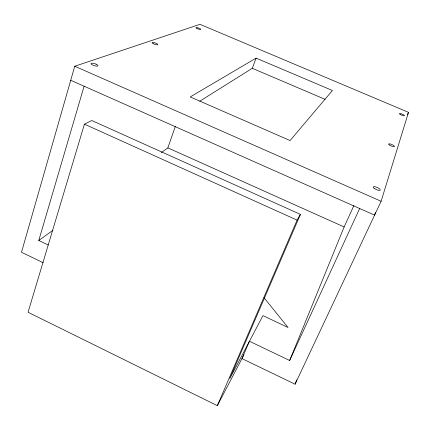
<?xml version="1.0" encoding="UTF-8"?>
<svg xmlns="http://www.w3.org/2000/svg" width="430" height="430" viewBox="0 0 430 430"><rect width="100%" height="100%" fill="white"/><g stroke="black" fill="none" stroke-linecap="round" stroke-linejoin="round"><path stroke-width="0.64" d="M359.652 208.512L289.659 360.485L249.454 341.253L241.956 358.588L295.082 384.21L381.114 201.261L408.5 112.343L199.988 24.322L74.75 66.236L21.5 252.259L43.167 262.708M48.337 245.052L38.775 240.477L84.103 86.21M264.036 297.754L288.052 327.483L262.95 315.625L229.781 378.599L300.43 214.382L91.783 120.513L84.431 124.162L28.058 312.255L217.338 405.678L244.014 354.659M375.395 212.587L374.589 215.14L70.73 80.27M161.331 152.569L167.867 147.882L175.311 126.409M199.746 101.222L252.276 68.3L256.092 58.12L332.411 90.488L290.078 140.556L190.216 96.933L256.092 58.12M295.082 384.21L296.732 379.808M289.659 360.485L344.14 226.954L353.89 205.604M217.338 405.678L297.082 220.122L300.43 214.382M407.382 114.762L408.5 112.343M38.775 240.477L52.938 230.319M252.276 68.3L325.064 99.33M74.75 66.236L381.114 201.261M167.867 147.882L344.14 226.954M84.431 124.162L297.082 220.122M96.11 64.188L95.261 63.844A3.633 1.021 17.6 0 0 91.235 63.35A3.633 1.021 17.6 0 0 92.88 65.145L93.735 65.489A3.633 1.021 17.6 0 0 97.76 65.984A3.633 1.021 17.6 0 0 96.11 64.188M389.306 144.894A3.155 0.79 23.5 0 0 394.262 146.635A3.155 0.79 23.5 0 0 391.015 144.195A3.155 0.79 23.5 0 0 389.306 144.894M196.956 28.493A2.569 0.537 19.9 0 0 200.745 29.369A2.569 0.537 19.9 0 0 197.284 27.627A2.569 0.537 19.9 0 0 196.956 28.493M374.062 188.216A3.811 1.145 24.2 0 0 380.061 190.275A3.811 1.145 24.2 0 0 376.223 187.066A3.811 1.145 24.2 0 0 374.062 188.216M153.236 43.677A3.005 0.72 19.1 0 0 157.767 44.612A3.005 0.72 19.1 0 0 153.795 42.548A3.005 0.72 19.1 0 0 153.236 43.677M400.077 114.294A2.688 0.575 23.1 0 0 404.302 115.799A2.688 0.575 23.1 0 0 401.486 113.843A2.688 0.575 23.1 0 0 400.077 114.294"/></g></svg>
